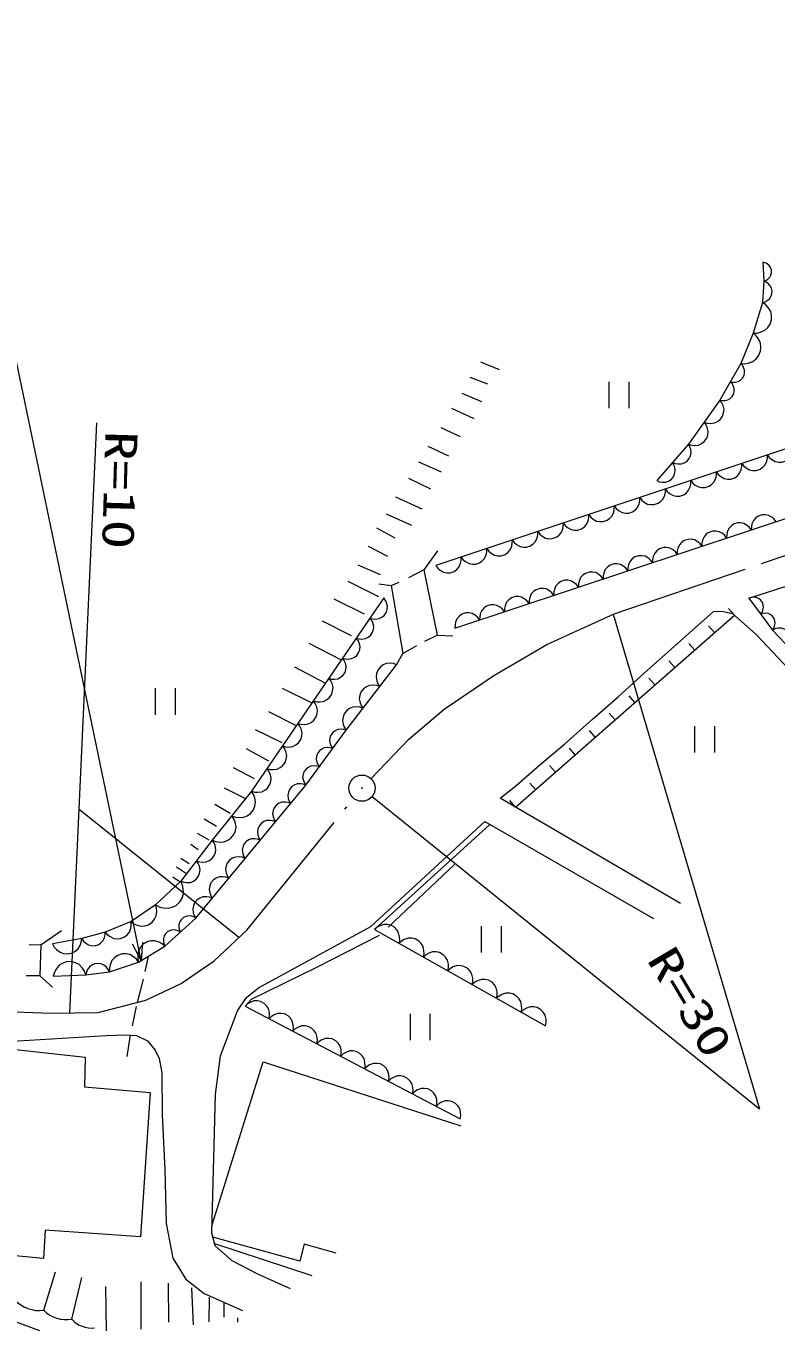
# Model space of a CAD drawing. Units: millimetres on the paper. Extents: x 40 to 680, y 20 to 380.
# Drawn here: x 439.6 to 482.3, y 235.8 to 309.7 of the extents above; entities that cross this region are included whole.
import ezdxf
from ezdxf.enums import TextEntityAlignment as Align

# ---------------------------------------------------------------- set-up
doc = ezdxf.new("R2010")
doc.units = ezdxf.units.MM
doc.linetypes.add('USER1', pattern=[10, 7.868852, -0.983607, 0.163934, -0.983607])
doc.layers.add('S-SUV', color=7, linetype='Continuous', lineweight=13)
doc.styles.add('ＭＳ ゴシック', font='')
doc.styles.get('ＭＳ ゴシック').set_extended_font_data('MS Gothic')

# ---------------------------------------------------------------- blocks, each defined once
blk = doc.blocks.new('BUHIN173')
at = {"color": 7, "linetype": 'Continuous', "lineweight": 13}
blk.add_lwpolyline([(0.441, 0.399), (0.316, 0.471), (0.185, 0.509), (0.011, 0.528), (-0.133, 0.493), (-0.267, 0.432), (-0.404, 0.308), (-0.477, 0.182), (-0.526, 0.041), (-0.524, -0.134), (-0.497, -0.266), (-0.441, -0.399)], dxfattribs=at)
blk = doc.blocks.new('BUHIN174')
at = {"color": 7, "linetype": 'Continuous', "lineweight": 13}
blk.add_lwpolyline([(0.466, 0.566), (0.301, 0.63), (0.135, 0.653), (-0.081, 0.645), (-0.251, 0.577), (-0.403, 0.479), (-0.547, 0.304), (-0.614, 0.136), (-0.649, -0.045), (-0.615, -0.257), (-0.559, -0.413), (-0.466, -0.566)], dxfattribs=at)
blk = doc.blocks.new('BUHIN175')
at = {"color": 7, "linetype": 'Continuous', "lineweight": 13}
blk.add_lwpolyline([(0.432, 0.52), (0.28, 0.58), (0.127, 0.602), (-0.071, 0.596), (-0.229, 0.534), (-0.37, 0.444), (-0.504, 0.283), (-0.566, 0.128), (-0.599, -0.038), (-0.569, -0.235), (-0.517, -0.379), (-0.432, -0.52)], dxfattribs=at)
blk = doc.blocks.new('BUHIN176')
at = {"color": 7, "linetype": 'Continuous', "lineweight": 13}
blk.add_lwpolyline([(0.383, 0.521), (0.234, 0.57), (0.086, 0.582), (-0.103, 0.565), (-0.249, 0.496), (-0.378, 0.402), (-0.497, 0.241), (-0.548, 0.089), (-0.57, -0.071), (-0.529, -0.257), (-0.472, -0.391), (-0.383, -0.521)], dxfattribs=at)
blk = doc.blocks.new('BUHIN177')
at = {"color": 7, "linetype": 'Continuous', "lineweight": 13}
blk.add_lwpolyline([(0.477, 0.621), (0.298, 0.684), (0.12, 0.703), (-0.11, 0.686), (-0.289, 0.607), (-0.448, 0.497), (-0.596, 0.304), (-0.661, 0.123), (-0.691, -0.071), (-0.648, -0.297), (-0.582, -0.462), (-0.477, -0.621)], dxfattribs=at)
blk = doc.blocks.new('BUHIN178')
at = {"color": 7, "linetype": 'Continuous', "lineweight": 13}
blk.add_lwpolyline([(-0.391, -0.57), (-0.231, -0.617), (-0.073, -0.625), (0.129, -0.6), (0.283, -0.521), (0.418, -0.417), (0.539, -0.24), (0.588, -0.077), (0.606, 0.095), (0.557, 0.292), (0.491, 0.434), (0.391, 0.57)], dxfattribs=at)
blk = doc.blocks.new('BUHIN179')
at = {"color": 7, "linetype": 'Continuous', "lineweight": 13}
blk.add_lwpolyline([(-0.439, -0.642), (-0.259, -0.695), (-0.081, -0.703), (0.146, -0.675), (0.32, -0.586), (0.471, -0.468), (0.607, -0.269), (0.662, -0.086), (0.682, 0.108), (0.626, 0.33), (0.552, 0.49), (0.439, 0.642)], dxfattribs=at)
blk = doc.blocks.new('BUHIN180')
at = {"color": 7, "linetype": 'Continuous', "lineweight": 13}
blk.add_lwpolyline([(-0.557, -0.699), (-0.355, -0.774), (-0.152, -0.799), (0.111, -0.786), (0.317, -0.699), (0.5, -0.576), (0.673, -0.36), (0.752, -0.154), (0.79, 0.067), (0.745, 0.326), (0.673, 0.515), (0.557, 0.699)], dxfattribs=at)
blk = doc.blocks.new('BUHIN181')
at = {"color": 7, "linetype": 'Continuous', "lineweight": 13}
blk.add_lwpolyline([(-0.449, -0.582), (-0.282, -0.642), (-0.114, -0.66), (0.102, -0.645), (0.27, -0.571), (0.419, -0.467), (0.559, -0.287), (0.621, -0.117), (0.649, 0.065), (0.609, 0.278), (0.547, 0.432), (0.449, 0.582)], dxfattribs=at)
blk = doc.blocks.new('BUHIN187')
at = {"color": 7, "linetype": 'Continuous', "lineweight": 13}
blk.add_lwpolyline([(0.702, 0.232), (0.596, 0.377), (0.466, 0.486), (0.278, 0.595), (0.096, 0.628), (-0.086, 0.626), (-0.304, 0.554), (-0.452, 0.447), (-0.578, 0.311), (-0.664, 0.111), (-0.699, -0.052), (-0.702, -0.232)], dxfattribs=at)
blk = doc.blocks.new('BUHIN188')
at = {"color": 7, "linetype": 'Continuous', "lineweight": 13}
blk.add_lwpolyline([(-0.725, -0.242), (-0.615, -0.391), (-0.481, -0.503), (-0.286, -0.615), (-0.098, -0.649), (0.091, -0.647), (0.316, -0.572), (0.468, -0.46), (0.598, -0.32), (0.687, -0.113), (0.723, 0.056), (0.725, 0.242)], dxfattribs=at)
blk = doc.blocks.new('BUHIN193')
at = {"color": 7, "linetype": 'Continuous', "lineweight": 13}
blk.add_lwpolyline([(-0.294, -0.522), (-0.152, -0.55), (-0.015, -0.545), (0.157, -0.508), (0.284, -0.429), (0.393, -0.328), (0.484, -0.166), (0.514, -0.022), (0.516, 0.129), (0.459, 0.295), (0.391, 0.412), (0.294, 0.522)], dxfattribs=at)
blk = doc.blocks.new('BUHIN194')
at = {"color": 7, "linetype": 'Continuous', "lineweight": 13}
blk.add_lwpolyline([(-0.45, -0.627), (-0.272, -0.684), (-0.095, -0.696), (0.13, -0.673), (0.305, -0.589), (0.457, -0.475), (0.597, -0.28), (0.655, -0.099), (0.679, 0.093), (0.629, 0.314), (0.558, 0.474), (0.45, 0.627)], dxfattribs=at)
blk = doc.blocks.new('BUHIN195')
at = {"color": 7, "linetype": 'Continuous', "lineweight": 13}
blk.add_lwpolyline([(-0.45, -0.516), (-0.297, -0.581), (-0.143, -0.607), (0.059, -0.605), (0.22, -0.545), (0.364, -0.458), (0.503, -0.298), (0.57, -0.143), (0.607, 0.025), (0.581, 0.224), (0.532, 0.372), (0.45, 0.516)], dxfattribs=at)
blk = doc.blocks.new('BUHIN282')
at = {"color": 7, "linetype": 'Continuous', "lineweight": 13}
blk.add_lwpolyline([(0.476, -0.506), (0.556, -0.358), (0.598, -0.205), (0.616, -0.001), (0.572, 0.167), (0.498, 0.321), (0.351, 0.478), (0.201, 0.561), (0.036, 0.615), (-0.168, 0.609), (-0.321, 0.575), (-0.476, 0.506)], dxfattribs=at)
blk = doc.blocks.new('BUHIN289')
at = {"color": 7, "linetype": 'Continuous', "lineweight": 13}
blk.add_lwpolyline([(0.694, -0.391), (0.732, -0.202), (0.725, -0.02), (0.675, 0.209), (0.57, 0.379), (0.436, 0.523), (0.221, 0.644), (0.028, 0.683), (-0.171, 0.686), (-0.393, 0.61), (-0.549, 0.519), (-0.694, 0.391)], dxfattribs=at)
blk = doc.blocks.new('BUHIN290')
at = {"color": 7, "linetype": 'Continuous', "lineweight": 13}
blk.add_lwpolyline([(0.68, -0.355), (0.711, -0.172), (0.698, 0.003), (0.644, 0.222), (0.537, 0.382), (0.404, 0.516), (0.193, 0.626), (0.006, 0.659), (-0.186, 0.655), (-0.396, 0.575), (-0.544, 0.483), (-0.68, 0.355)], dxfattribs=at)
blk = doc.blocks.new('BUHIN313')
at = {"color": 7, "linetype": 'Continuous', "lineweight": 13}
blk.add_lwpolyline([(0.335, -0.453), (0.414, -0.342), (0.462, -0.222), (0.496, -0.06), (0.477, 0.079), (0.432, 0.211), (0.329, 0.351), (0.216, 0.433), (0.088, 0.492), (-0.077, 0.507), (-0.204, 0.494), (-0.335, 0.453)], dxfattribs=at)
blk = doc.blocks.new('BUHIN323')
at = {"color": 7, "linetype": 'Continuous', "lineweight": 13}
blk.add_line((0, 0), (-0.33, 0.376), dxfattribs=at)
blk = doc.blocks.new('BUHIN324')
at = {"color": 7, "linetype": 'Continuous', "lineweight": 13}
for radius in [0.746, 0.0225]:
    blk.add_circle((0, 0), radius, dxfattribs=at)
blk = doc.blocks.new('BUHIN325')
at = {"color": 7, "linetype": 'Continuous', "lineweight": 13}
for p, q in [((-0.578, 0.75), (-0.578, -0.75)), ((0.574, -0.75), (0.574, 0.75))]:
    blk.add_line(p, q, dxfattribs=at)

msp = doc.modelspace()

# ---------------------------------------------------------------- linework, layer by layer
at = {"layer": 'S-SUV'}
for p, q in [((446.186, 256.549), (435.09, 309.666)), ((481.544, 296.249), (481.589, 295.154)), ((481.589, 295.154), (481.522, 293.955)), ((481.522, 293.955), (480.989, 292.201)), ((480.989, 292.201), (480.279, 290.491)), ((465.474, 290.583), (466.542, 290.135)), ((480.279, 290.491), (479.102, 288.404)), ((464.868, 289.702), (465.878, 289.327)), ((494.85, 289.643), (462.943, 278.996)), ((464.421, 288.793), (465.532, 288.317)), ((479.102, 288.404), (477.303, 285.895)), ((463.829, 287.941), (465.113, 287.35)), ((442.134, 253.571), (443.658, 287.102)), ((463.237, 286.844), (464.334, 286.325)), ((464.031, 275.444), (496.331, 286.139)), ((462.486, 285.791), (463.67, 285.228)), ((477.303, 285.895), (475.505, 283.829)), ((461.952, 284.896), (463.251, 284.333)), ((461.389, 283.958), (462.631, 283.366)), ((460.648, 282.904), (462.149, 282.226)), ((460.128, 281.937), (461.557, 281.302)), ((459.579, 281.144), (460.619, 280.566)), ((459.103, 280.104), (460.2, 279.527)), ((480.744, 277.144), (490.398, 280.247)), ((463.038, 279.841), (462.252, 278.747)), ((458.511, 279.036), (459.781, 278.488)), ((462.252, 278.747), (461.382, 278.291)), ((462.252, 278.747), (463.016, 275.044)), ((457.934, 278.112), (459.68, 277.232)), ((459.695, 277.962), (460.406, 277.856)), ((460.406, 277.856), (460.852, 278.047)), ((460.406, 277.856), (461.064, 274.004)), ((459.981, 277.154), (456.854, 272.597)), ((457.14, 277.102), (458.872, 276.25)), ((480.744, 277.144), (482.083, 275.332)), ((476.324, 274.25), (478.738, 276.388)), ((478.738, 276.388), (479.198, 276.411)), ((479.198, 276.411), (479.819, 276.273)), ((456.478, 275.847), (458.138, 275.024)), ((467.48, 265.27), (479.918, 276.184)), ((473.036, 276.227), (481.347, 248.125)), ((479.819, 276.273), (481.152, 275.077)), ((462.316, 274.704), (463.016, 275.044)), ((463.016, 275.044), (463.919, 275.012)), ((481.152, 275.077), (483.015, 273.1)), ((482.083, 275.332), (483.986, 273.31)), ((455.713, 274.591), (457.561, 273.638)), ((461.064, 274.004), (461.86, 274.46)), ((474.807, 272.893), (476.324, 274.25)), ((460.713, 273.362), (461.064, 274.004)), ((454.905, 273.234), (456.623, 272.325)), ((457.852, 269.636), (460.713, 273.362)), ((473.312, 271.537), (474.807, 272.893)), ((456.854, 272.597), (452.463, 266.176)), ((454.198, 272.036), (455.89, 271.187)), ((471.841, 270.249), (473.312, 271.537)), ((453.433, 270.694), (455.008, 269.898)), ((470.255, 268.847), (471.841, 270.249)), ((452.668, 269.683), (454.183, 268.933)), ((455.557, 266.509), (457.852, 269.636)), ((452.166, 268.594), (453.422, 267.901)), ((468.852, 267.674), (470.255, 268.847)), ((451.415, 267.526), (452.613, 266.891)), ((467.496, 266.479), (468.852, 267.674)), ((452.463, 266.176), (450.234, 263.382)), ((450.91, 266.357), (452.129, 265.757)), ((452.097, 262.351), (455.557, 266.509)), ((466.602, 265.783), (467.496, 266.479)), ((450.376, 265.433), (451.242, 264.928)), ((459.328, 265.874), (481.347, 248.125)), ((476.856, 259.792), (466.602, 265.783)), ((451.75, 257.849), (442.66, 265.137)), ((449.77, 264.596), (450.463, 264.192)), ((459.241, 258.484), (465.724, 264.445)), ((459.461, 258.306), (466.01, 264.281)), ((465.724, 264.445), (475.321, 258.935)), ((450.234, 263.382), (448.438, 261.053)), ((449.019, 263.167), (449.438, 262.864)), ((449.366, 263.788), (450.03, 263.412)), ((448.442, 262.359), (448.918, 262.055)), ((449.303, 258.957), (452.097, 262.351)), ((448.196, 261.868), (448.772, 261.486)), ((460.23, 258.439), (464.014, 262.001)), ((448.438, 261.053), (447.007, 259.722)), ((447.994, 261.305), (448.404, 261.022)), ((447.007, 259.722), (445.61, 258.758)), ((445.61, 258.758), (444.146, 258.159)), ((447.54, 257.361), (449.303, 258.957)), ((440.482, 257.438), (441.663, 258.256)), ((444.146, 258.159), (442.816, 257.793)), ((452.857, 255.003), (459.241, 258.484)), ((456.183, 256.167), (459.733, 257.989)), ((459.461, 258.306), (469.179, 252.836)), ((439.81, 257.453), (440.482, 257.438)), ((440.482, 257.438), (440.428, 255.685)), ((442.816, 257.793), (441.152, 257.494)), ((446.043, 256.462), (447.54, 257.361)), ((444.379, 255.897), (446.043, 256.462)), ((446.414, 255.915), (446.598, 256.786)), ((440.428, 255.685), (439.64, 255.685)), ((440.428, 255.685), (441.153, 255.037)), ((441.186, 255.664), (443.049, 255.73)), ((443.049, 255.73), (444.379, 255.897)), ((452.469, 254.345), (456.183, 256.167)), ((445.987, 254.166), (446.325, 255.495)), ((452.18, 254.449), (452.857, 255.003)), ((451.672, 253.695), (452.18, 254.449)), ((452.098, 253.949), (452.469, 254.345)), ((445.69, 252.829), (445.928, 253.932)), ((450.692, 251.128), (451.672, 253.695)), ((452.098, 253.949), (464.335, 247.558)), ((438.575, 251.953), (444.202, 252.292)), ((444.202, 252.292), (445.253, 252.326)), ((445.253, 252.326), (445.931, 252.292)), ((445.382, 251.102), (445.58, 252.318)), ((445.931, 252.292), (446.541, 251.987)), ((446.541, 251.987), (446.982, 251.445)), ((437.871, 251.628), (443.01, 251.051)), ((446.982, 251.445), (447.219, 250.97)), ((443.01, 251.051), (442.958, 249.367)), ((447.219, 250.97), (447.355, 250.156)), ((450.213, 241.459), (453.132, 250.782)), ((450.412, 248.935), (450.692, 251.128)), ((453.132, 250.782), (464.362, 247.147)), ((447.355, 250.156), (447.389, 247.784)), ((442.958, 249.367), (446.691, 249.038)), ((446.691, 249.038), (446.152, 240.843)), ((450.202, 241.046), (450.412, 248.935)), ((447.389, 247.784), (447.524, 244.665)), ((447.524, 244.665), (447.609, 241.597)), ((440.736, 241.225), (440.632, 239.61)), ((446.152, 240.843), (440.736, 241.225)), ((447.609, 241.597), (447.982, 239.631)), ((450.389, 240.323), (450.202, 241.046)), ((440.632, 239.61), (434.156, 240.201)), ((455.209, 239.45), (450.261, 240.818)), ((450.35, 240.472), (455.886, 238.65)), ((451.369, 239.483), (450.389, 240.323)), ((455.454, 240.417), (455.209, 239.45)), ((457.278, 239.915), (455.454, 240.417)), ((447.982, 239.631), (448.728, 238.445)), ((452.816, 238.713), (451.369, 239.483)), ((440.647, 236.667), (441.32, 238.855)), ((454.683, 237.896), (452.816, 238.713)), ((442.243, 236.168), (442.817, 238.522)), ((444.224, 235.505), (444.186, 238.028)), ((446.162, 238.291), (446.162, 235.599)), ((447.723, 238.207), (447.744, 235.987)), ((448.728, 238.445), (449.778, 237.631)), ((449.053, 237.945), (449.147, 235.85)), ((449.778, 237.631), (451.948, 236.648)), ((450.058, 237.421), (450.037, 236.018)), ((450.886, 237.076), (450.896, 236.28)), ((438.513, 236.214), (440.405, 235.528)), ((451.661, 236.238), (451.661, 235.997))]:
    msp.add_line(p, q, dxfattribs=at)
at = {"layer": 'S-SUV', "linetype": 'USER1'}
for p, q in [((481.513, 279.129), (491.689, 282.602)), ((473.089, 276.251), (481.513, 279.129)), ((469.252, 274.513), (473.089, 276.251)), ((466.241, 272.757), (469.252, 274.513)), ((463.423, 270.838), (466.241, 272.757)), ((461.415, 269.129), (463.423, 270.838)), ((459.263, 266.886), (461.415, 269.129)), ((452.203, 258.273), (458.272, 265.762)), ((450.344, 256.534), (452.203, 258.273)), ((448.456, 255.245), (450.344, 256.534)), ((446.447, 254.286), (448.456, 255.245)), ((443.749, 253.596), (446.447, 254.286)), ((436.635, 253.733), (441.042, 253.553)), ((441.042, 253.553), (443.749, 253.596))]:
    msp.add_line(p, q, dxfattribs=at)
at = {"layer": 'S-SUV'}
for points in [[(481.589, 295.154), (481.713, 295.2), (481.817, 295.27), (481.933, 295.382), (481.994, 295.505), (482.03, 295.636), (482.022, 295.805), (481.976, 295.932), (481.905, 296.05), (481.781, 296.152), (481.671, 296.21), (481.544, 296.249)], [(481.522, 293.955), (481.663, 293.992), (481.784, 294.058), (481.922, 294.167), (482.001, 294.295), (482.054, 294.434), (482.064, 294.62), (482.027, 294.763), (481.963, 294.899), (481.837, 295.023), (481.724, 295.098), (481.589, 295.154)], [(480.989, 292.201), (481.211, 292.205), (481.414, 292.259), (481.659, 292.371), (481.823, 292.532), (481.951, 292.718), (482.034, 292.99), (482.031, 293.216), (481.984, 293.441), (481.843, 293.671), (481.703, 293.824), (481.522, 293.955)], [(480.279, 290.491), (480.502, 290.473), (480.711, 290.507), (480.969, 290.595), (481.15, 290.741), (481.297, 290.915), (481.407, 291.18), (481.427, 291.408), (481.402, 291.638), (481.283, 291.883), (481.158, 292.051), (480.989, 292.201)], [(447.007, 259.722), (447.214, 259.608), (447.43, 259.548), (447.715, 259.521), (447.953, 259.581), (448.171, 259.684), (448.392, 259.89), (448.51, 260.1), (448.588, 260.332), (448.581, 260.619), (448.534, 260.835), (448.438, 261.053)], [(445.61, 258.758), (445.773, 258.633), (445.951, 258.555), (446.194, 258.495), (446.405, 258.518), (446.606, 258.578), (446.822, 258.728), (446.95, 258.894), (447.046, 259.084), (447.076, 259.331), (447.062, 259.523), (447.007, 259.722)], [(444.146, 258.159), (444.27, 258.013), (444.416, 257.906), (444.625, 257.804), (444.822, 257.782), (445.016, 257.797), (445.243, 257.89), (445.393, 258.015), (445.518, 258.169), (445.595, 258.388), (445.62, 258.565), (445.61, 258.758)], [(442.816, 257.793), (442.908, 257.654), (443.023, 257.546), (443.193, 257.435), (443.361, 257.396), (443.532, 257.389), (443.738, 257.445), (443.88, 257.538), (444.005, 257.658), (444.094, 257.84), (444.135, 257.991), (444.146, 258.159)], [(441.152, 257.494), (441.249, 257.314), (441.378, 257.169), (441.573, 257.016), (441.774, 256.949), (441.981, 256.921), (442.239, 256.968), (442.423, 257.065), (442.588, 257.198), (442.717, 257.41), (442.784, 257.59), (442.816, 257.793)], [(446.263, 257.586), (446.186, 256.549), (445.703, 257.469)], [(447.54, 257.361), (447.38, 257.499), (447.203, 257.591), (446.958, 257.668), (446.739, 257.659), (446.53, 257.61), (446.298, 257.471), (446.156, 257.309), (446.045, 257.12), (445.998, 256.868), (445.999, 256.67), (446.043, 256.462)], [(443.049, 255.73), (442.971, 255.942), (442.853, 256.12), (442.664, 256.318), (442.455, 256.423), (442.233, 256.485), (441.945, 256.474), (441.728, 256.397), (441.527, 256.278), (441.353, 256.066), (441.252, 255.881), (441.186, 255.664)], [(446.043, 256.462), (445.915, 256.632), (445.76, 256.761), (445.536, 256.888), (445.319, 256.926), (445.102, 256.922), (444.844, 256.834), (444.67, 256.705), (444.521, 256.543), (444.421, 256.305), (444.381, 256.111), (444.379, 255.897)], [(444.379, 255.897), (444.31, 256.044), (444.214, 256.163), (444.066, 256.293), (443.91, 256.355), (443.747, 256.385), (443.541, 256.36), (443.391, 256.29), (443.254, 256.192), (443.143, 256.029), (443.083, 255.89), (443.049, 255.73)]]:
    msp.add_lwpolyline(points, dxfattribs=at)
for centre, radius, start, end in [((440.4, 238.519), 1.868, 221.43492, 277.5799), ((441.913, 237.915), 1.777, 224.57349, 280.71846), ((443.36, 237.135), 1.477, 220.89, 277.03497)]:
    msp.add_arc(centre, radius, start, end, dxfattribs=at)

# ---------------------------------------------------------------- block references
for name, p in [('BUHIN193', (479.985, 289.969)), ('BUHIN325', (473.358, 288.685)), ('BUHIN193', (479.396, 288.926)), ('BUHIN194', (478.652, 287.776)), ('BUHIN194', (477.753, 286.522)), ('BUHIN195', (476.854, 285.378)), ('BUHIN188', (481.072, 285.046)), ('BUHIN188', (482.522, 285.53)), ('BUHIN195', (475.954, 284.346)), ('BUHIN188', (479.622, 284.562)), ('BUHIN188', (476.721, 283.594)), ('BUHIN188', (478.171, 284.078)), ('BUHIN188', (475.271, 283.11)), ('BUHIN188', (472.37, 282.142)), ('BUHIN188', (473.82, 282.626)), ('BUHIN188', (470.92, 281.658)), ('BUHIN187', (481.585, 281.256)), ('BUHIN188', (468.019, 280.69)), ('BUHIN188', (469.469, 281.174)), ('BUHIN187', (478.777, 280.326)), ('BUHIN187', (480.181, 280.791)), ('BUHIN188', (466.569, 280.206)), ('BUHIN187', (477.372, 279.861)), ('BUHIN188', (463.668, 279.238)), ('BUHIN188', (465.118, 279.722)), ('BUHIN187', (474.563, 278.931)), ('BUHIN187', (475.968, 279.396)), ('BUHIN187', (471.755, 278.001)), ('BUHIN187', (473.159, 278.466)), ('BUHIN187', (470.35, 277.536)), ('BUHIN178', (459.59, 276.585)), ('BUHIN187', (467.542, 276.606)), ('BUHIN187', (468.946, 277.071)), ('BUHIN313', (481.079, 276.691)), ('BUHIN187', (466.137, 276.141)), ('BUHIN323', (479.918, 276.184)), ('BUHIN178', (458.809, 275.445)), ('BUHIN187', (464.733, 275.676)), ('BUHIN313', (481.748, 275.785)), ('BUHIN323', (478.787, 275.192)), ('BUHIN282', (482.559, 274.826)), ('BUHIN178', (458.027, 274.306)), ('BUHIN323', (477.656, 274.2)), ('BUHIN178', (457.245, 273.166)), ('BUHIN177', (460.236, 272.741)), ('BUHIN323', (476.526, 273.208)), ('BUHIN325', (447.569, 271.27)), ('BUHIN179', (456.415, 271.955)), ('BUHIN177', (459.283, 271.499)), ('BUHIN323', (475.395, 272.215)), ('BUHIN179', (455.537, 270.671)), ('BUHIN323', (474.264, 271.223)), ('BUHIN177', (458.329, 270.257)), ('BUHIN323', (473.134, 270.231)), ('BUHIN179', (454.659, 269.386)), ('BUHIN325', (478.234, 269.118)), ('BUHIN176', (457.47, 269.115)), ('BUHIN323', (472.003, 269.239)), ('BUHIN179', (453.78, 268.102)), ('BUHIN176', (456.705, 268.072)), ('BUHIN323', (470.872, 268.246)), ('BUHIN176', (455.939, 267.03)), ('BUHIN323', (469.742, 267.254)), ('BUHIN179', (452.902, 266.818)), ('BUHIN324', (458.744, 266.345)), ('BUHIN180', (451.906, 265.478)), ('BUHIN175', (455.124, 265.989)), ('BUHIN323', (468.611, 266.262)), ('BUHIN175', (454.259, 264.949)), ('BUHIN323', (467.48, 265.27)), ('BUHIN180', (450.791, 264.08)), ('BUHIN175', (453.394, 263.91)), ('BUHIN181', (449.785, 262.8)), ('BUHIN175', (452.53, 262.87)), ('BUHIN174', (451.631, 261.785)), ('BUHIN181', (448.887, 261.635)), ('BUHIN174', (450.7, 260.654)), ('BUHIN174', (449.768, 259.523)), ('BUHIN173', (448.862, 258.558)), ('BUHIN173', (447.98, 257.76)), ('BUHIN289', (460.155, 257.916)), ('BUHIN325', (466.1, 257.759)), ('BUHIN289', (461.543, 257.134)), ('BUHIN289', (462.931, 256.353)), ('BUHIN289', (464.32, 255.571)), ('BUHIN289', (465.708, 254.79)), ('BUHIN290', (452.778, 253.594)), ('BUHIN289', (467.096, 254.008)), ('BUHIN290', (454.137, 252.884)), ('BUHIN325', (462.055, 252.768)), ('BUHIN289', (468.485, 253.227)), ('BUHIN290', (455.497, 252.174)), ('BUHIN290', (456.857, 251.464)), ('BUHIN290', (458.217, 250.754)), ('BUHIN290', (459.576, 250.044)), ('BUHIN290', (460.936, 249.333)), ('BUHIN290', (462.296, 248.623)), ('BUHIN290', (463.655, 247.913))]:
    msp.add_blockref(name, p, dxfattribs=at)

# ---------------------------------------------------------------- texts
at = {"layer": 'S-SUV', "style": 'ＭＳ ゴシック', "width": 1.35}
for s, rotation, p in [('R=10', 268.4, (443.607, 286.696)), ('R=30', 300.7, (474.431, 256.33))]:
    msp.add_text(s, height=1.833, rotation=rotation, dxfattribs=at).set_placement(p, align=Align.BOTTOM_LEFT)

doc.saveas('drawing.dxf')
